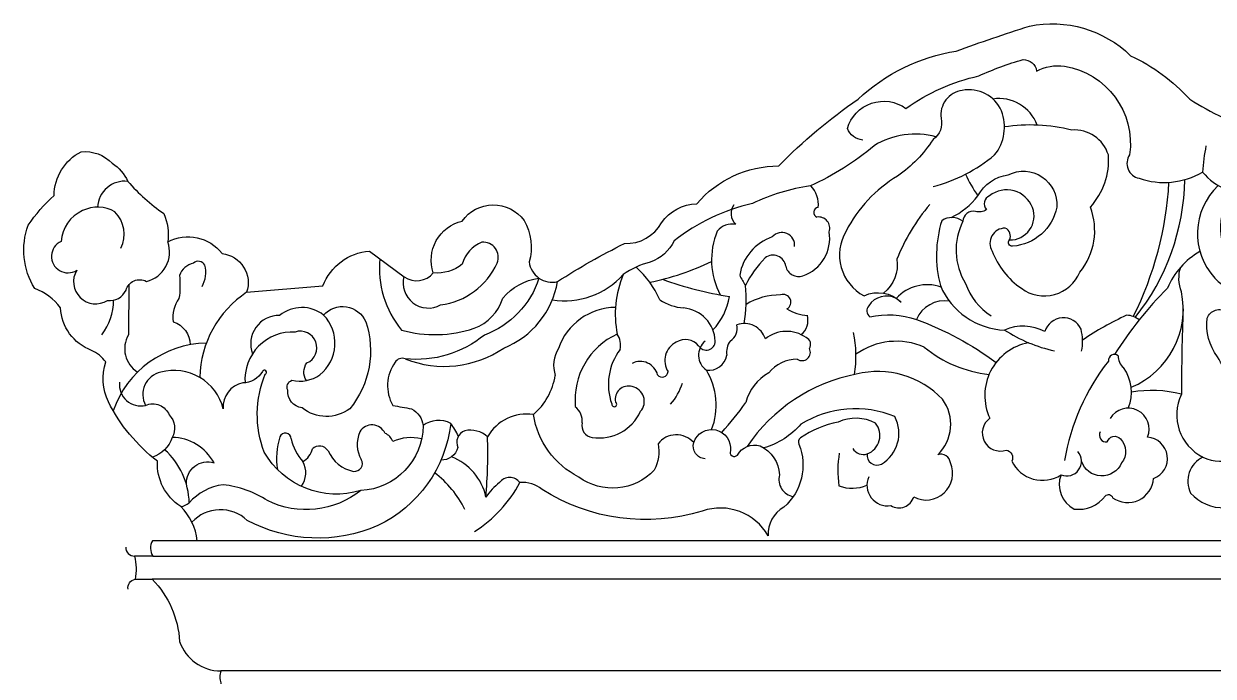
# Model space of a CAD drawing. Header units: metres. Extents: x 6720 to 12550, y 9631 to 15992.
# Drawn here: x 6955 to 9034, y 14596 to 15738 of the extents above; entities that cross this region are included whole.
import ezdxf

# ---------------------------------------------------------------- set-up
doc = ezdxf.new("R2010")
doc.units = ezdxf.units.M
for name, color, linetype in [('3', 3, 'Continuous'), ('4', 4, 'Continuous'), ('7', 7, 'Continuous')]:
    doc.layers.add(name, color=color, linetype=linetype)

msp = doc.modelspace()

# ---------------------------------------------------------------- linework, layer by layer
at = {"layer": '3'}
for points in [[(8421.56, 15534.27, -0.28), (8394.7, 15554.4, -0.52), (8497.11, 15589.61, -0.1), (8624.71, 15646.62, -0.04), (8701.94, 15675.13, -0.39), (8725.44, 15655.01, -0.16), (8774.13, 15663.39, -0.41), (8888.22, 15508.64, 0.54), (8904.91, 15467.46, 0.22), (9015.85, 15478.24, 0.58), (9183.74, 15504.72, 0.43), (9363.57, 15612.19, 0.43)], [(8544.5, 15452.92, 0.11), (8652.12, 15508.29, 0.27), (8664.08, 15585.38, 0.35), (8595.59, 15621.21, 0.42), (8558.63, 15572.35, -0.31), (8544.5, 15535.43, -0.1), (8482.54, 15471.38, 0.14), (8392.32, 15374.75, 0.43), (8423.84, 15261.83, -0.31), (8488.61, 15250.89)], [(8576.03, 15398.63, 0.12), (8622.77, 15436.63, -0.24), (8676.03, 15473.55, -0.58), (8760.82, 15417.09, -0.34), (8683.64, 15348.69, -0.74), (8678.21, 15359.55, 0.43), (8670.6, 15380.18, 0.58), (8647.77, 15340, 0.15), (8698.86, 15274.86, 0.49), (8801.04, 15303.09, 0.27), (8819.52, 15417.09, 0.21), (8851.05, 15508.29, 0.35), (8786.91, 15551.72, 0.1), (8669.31, 15557.24, 0.1)], [(8549.6, 15539.73, 0.21), (8441.32, 15524.41, -0.07), (8330, 15453.96, 0.08), (8228.6, 15423.13, 0.11), (8091.93, 15358.18, -0.2), (8050.05, 15320.76, 0.09), (8002.66, 15298.74, 0.15), (7992.31, 15194.74)], [(9043.08, 15454.79, 0.41), (9037.44, 15292.45, 0.69), (9131.83, 15325.98, -0.43), (9067.39, 15324.17, -0.38), (9072.97, 15443.46)], [(8678.21, 15359.55, 0.53), (8718.43, 15416, 0.51), (8643.42, 15436.63, 0.54), (8637.99, 15412.75, -0.25), (8618.42, 15409.49, 0.46), (8596.68, 15392.12, 0.26), (8601.03, 15283.55, 0.17), (8646.38, 15226.79, 0.17)], [(7124.15, 15344.86, 0.32), (7114, 15408.72, 0.25), (7057.16, 15410.75, 0.27), (7019.6, 15357.02, 1.06), (7047.01, 15306.33, 0.79), (7100.8, 15253.62, 0.34), (7133.28, 15271.87, -0.48), (7168.81, 15287.07, 0.45), (7206.32, 15355.91, 0.45)], [(8538.73, 15421.45, 0.08), (8481.19, 15325.97, -0.27), (8457.92, 15266.38)], [(8596.68, 15392.12, 0.32), (8559.72, 15393.2, 0.14), (8557.29, 15279.63, 0.29), (8669.58, 15201.77, 0.29)], [(7619.04, 15295.6, 0.66), (7683.4, 15245.9, 0.26), (7782.37, 15319.06, 0.56), (7755.53, 15355.37, 0.23), (7721.16, 15317.4, -0.2), (7670.53, 15301.75)], [(7577.22, 15326.7, 0.2), (7615.09, 15201.84, 0.15), (7741.9, 15204.84, 0.23), (7792.39, 15257.67, -0.19), (7855.38, 15292.62, -0.23), (7759.99, 15193.11, -0.2), (7621.61, 15151.35, 0.36), (7603.69, 15145.38, 0.29), (7599.71, 15069.81, -0.01), (7632.56, 15063.85, -0.26), (7652.67, 15034.6, -0.4), (7543.9, 14921.02, -0.35), (7374.8, 14988.18, -0.19), (7376.78, 15124.48, 1.47), (7371.85, 15129.33, -0.26), (7337.33, 15109.22, 0.38), (7303.35, 15063.91, 0.42), (7194.24, 15127.93, 0.51), (7167.53, 15070)], [(7266.14, 15277.99, 0.2), (7271.18, 15315.34, 0.48), (7251.04, 15318.93, 0.25), (7226.6, 15297.38, -0.07), (7225.88, 15257.16, 0.19), (7215.81, 15216.23, -0.32), (7245.58, 15176.15)], [(8890.91, 15101.73, 0.36), (8978.81, 15268.83, -0.17), (8977.5, 15311.84)], [(9357.87, 15068.75, 0.21), (9394.76, 15169.16, 0.32), (9307.12, 15179.67, 0.63), (9295.43, 15142.32, -0.79), (9323.48, 15127.15, -0.9), (9245.18, 15193.67, 0.19), (9259.21, 15249.7, 0.44), (9204.28, 15278.88, 0.36), (9163.38, 15132.98, 0.27), (9276.73, 15055.95, 0.21), (9352.69, 15073.46, -0.39), (9358.53, 15061.78, -0.37), (9309.45, 14985.92, -0.31), (9117.81, 15016.27, 0.09), (9073.41, 15073.46, 0.09), (9041.85, 15155.16, -0.2), (9023.83, 15222.65, -0.49), (9058.32, 15233.52, 0.36), (9132.74, 15248.93, 0.23), (9131.83, 15325.98)], [(7138.22, 15281.26), (7137.77, 15193.47, 0.41), (7153.55, 15128.25, 0.41)], [(7621.61, 15151.35, 0.25), (7793.83, 15170.24, 0.26), (7887.87, 15286.6, 0.26)], [(8558.4, 15277.07, 0.3), (8480.13, 15257.15, 0.39), (8432, 15244.4, 0.41), (8433.86, 15224.94, -0.14), (8515.52, 15220.3, -0.07), (8654.73, 15145.22)], [(7478.73, 15228.04, -0.55), (7552.37, 15216.43, -0.26), (7524.59, 15064.16, -0.34), (7441.26, 15065.45, -0.4), (7416.07, 15096.42, -0.43), (7423.17, 15113.84, 0.21), (7472.27, 15123.52, 0.44), (7478.73, 15228.04, 0.35), (7401.85, 15227.4, 0.53), (7354.57, 15160.34, 0.53)], [(8981.83, 15238.98, 0.01), (8978.81, 15089.35, 0.41), (9016.36, 14979.52, 0.42), (9117.81, 15016.27)], [(7448.72, 15113.6, -0.32), (7449.66, 15144.16, 0.95), (7428.99, 15198.36, 0.45), (7341.4, 15109.5, 0.45)], [(8711.49, 15179.7, 0.49), (8643.8, 15047.35, 0.87), (8672.46, 14991.89, -0.5), (8682.15, 14972.44, 0.45), (8768.23, 14948.32, 0.79), (8797.63, 14989.22)], [(8431.97, 14945.19, 0.59), (8470.67, 14894.5, 0.49), (8510.64, 14909.7, 0.71), (8574.72, 14969.27, 0.49), (8552.6, 14983.56, 0.38), (8560.9, 15080.71, 0.27), (8410.25, 15124.55, 0.2), (8219.44, 14997.91, 0.2)], [(7121.75, 15110.4, 0.51), (7167.53, 15070, -0.43), (7208.73, 15053.24, -0.34), (7213.79, 15013.78, -0.24), (7179.38, 14979.37)], [(8429.43, 14985.11, 0.61), (8454.18, 14967.37, 0.4), (8477.65, 15050.38, 0.24), (8313.33, 15037.08, -0.15), (8248.41, 14995.72)], [(8768.23, 14948.32, 0.38), (8791.33, 14888.56, 0.27), (8845.92, 14911.62, -0.59), (8858.52, 14908.48, 0.59), (8929.9, 14942.03, 0.81), (8919.4, 15014.38, 0.94), (8854.32, 15046.89)], [(7701.12, 15038.55, -0.26), (7573.56, 14859.78, -0.23), (7345.14, 14868.67, 0.42), (7248.57, 14865.67, 0.42)], [(7714.5, 15016.13, 0.05), (7701.12, 15038.55, 0.29), (7652.67, 15034.6, 0.29)], [(8125.92, 15004.82, 0.47), (8063.64, 15002.93, -0.17), (8057.04, 14956.75, -0.38), (7924.93, 14944.5, -0.24), (7845.66, 15053.83, 0.31), (7765.46, 15015.19, 0.24), (7725.82, 15025.55, 0.44), (7713.56, 14996.34, -0.36), (7683.91, 14974.24)], [(8404.05, 14994.62, 0.35), (8429.43, 14985.11, 0.51), (8444.02, 15038.98, 0.23), (8378.68, 15040.88, 0.1), (8312.69, 15013, 0.4), (8309.93, 15001.99, -0.32), (8283.5, 14891.72, 0.29), (8256.14, 14841.77, 0.36), (8141.02, 14885.12, -0.22), (7860.76, 14922.82, 0.2), (7822.07, 14935.07, 0.48), (7786.22, 14935.07, 0.07), (7762.62, 14909.63, 0.25), (7702.7, 14979.95)], [(8145.74, 14976.54, -0.48), (8125.92, 15004.82, -0.91), (8190.09, 14990.68, 0.86), (8202.35, 14983.14, -0.34), (8241.99, 14999.16, -0.28), (8275.96, 14948.27, 0.44), (8299.99, 14910.43, 0.44)], [(8836.47, 15023.82, 0.59), (8849.07, 15005.99, -0.6), (8872.16, 15011.24, -0.38), (8874.26, 14969.29, -0.69), (8803.93, 14972.29)], [(7239.05, 14932.24, -0.53), (7287.2, 14969.19, 0.28), (7213.79, 15013.78, 0.28)], [(8380.58, 14986.38, 0.08), (8379.94, 14929.35, 0.2), (8428.85, 14930.45, 0.2)], [(9016.36, 14979.52, 0.42), (8994.91, 14916.57, 0.47), (9112.92, 14920.58, 0.43), (9103.17, 14994.74)], [(7543.9, 14921.02, -0.29), (7380.74, 14903.24, 0.12), (7303.06, 14931.07, 0.18), (7243.75, 14899.39, 0.18)]]:
    msp.add_lwpolyline(points, format="xyb", dxfattribs=at)
msp.add_lwpolyline([(7180.44, 14806.17), (9642.12, 14806.17)], dxfattribs=at)
for centre, radius, start, end in [((8659.7, 15535.87), 71.05, 20.28, 98.68), ((9350.74, 15458.86), 335.45, 168.75, 176.69), ((8793.7, 15557.93), 209.59, 203.36, 215.36), ((7130.89, 15415.05), 47.26, 83.47, 177.83), ((8296.19, 15421.04), 47.81, 354.15, 43.97), ((8357.05, 15493.68), 600.86, 333.48, 356.82), ((8585.53, 15472.1), 399.18, 321.55, 358.99), ((8216.34, 15405.78), 25.26, 142.51, 228.09), ((8344.45, 15407.56), 8.64, 94.65, 250.14), ((8344.52, 15380.3), 19.37, 340.28, 98.91), ((8288.24, 15324.68), 131.11, 157.45, 207.97), ((8194.21, 15351.67), 35.71, 81.54, 139.28), ((8280.17, 15350.18), 22.34, 354.63, 139.02), ((8294.66, 15362.14), 69.07, 288.81, 9.69), ((8291.11, 15283.45), 86, 108.86, 170.34), ((8264.91, 15310.93), 22.01, 6.71, 129.12), ((9077.12, 15223.2), 133.35, 119.68, 157), ((7915.93, 15189.23), 164.33, 23.58, 48.22), ((7963.28, 15721.4), 444.12, 281.13, 295.88), ((8385.16, 15194.69), 189.12, 135.18, 153.18), ((8309.67, 15319.23), 23.61, 194.03, 287.92), ((7900.03, 15390.74), 137.83, 260.99, 318.13), ((8288.84, 15893.93), 641.39, 250.16, 261.02), ((8349.59, 15366.8), 158.98, 205.69, 213.08), ((7445.67, 15115.18), 183.35, 123.61, 178.79), ((7954.46, 15255.02), 263.11, 350.85, 5.45), ((9476.15, 14764.05), 730.5, 135.58, 147.26), ((7011.86, 15253.9), 99.75, 322.71, 0.08), ((8114.76, 15326.44), 86.23, 236, 265.68), ((8076.33, 15280.06), 114.07, 316.81, 350.08), ((8277.13, 15148.52), 114.76, 89.65, 121.34), ((8282.45, 15250.57), 13.53, 299, 109.94), ((8462.91, 15224.95), 36.52, 45.26, 49.47), ((8565.06, 15199.31), 53.8, 81.69, 157.03), ((7989.99, 15135.47), 106.01, 90.4, 161.27), ((8102.86, 15179.89), 60.8, 2.43, 84.89), ((8329.14, 15304.46), 77.02, 238.59, 266.74), ((8292.71, 15219.28), 33.1, 309.52, 14.51), ((9101.75, 14750.45), 525, 114.62, 124.29), ((8881.43, 15189.61), 38.15, 51.72, 87.59), ((8175.66, 15205.12), 26.48, 301.78, 12.93), ((8214.23, 15174.25), 38.94, 17.81, 109.11), ((8702, 15128.14), 80.45, 61.72, 113.76), ((8772.51, 15189.74), 33.7, 24.33, 164.07), ((8045.02, 15079.61), 126.63, 114.6, 185.38), ((7963.45, 15175.61), 34.63, 347.09, 33.54), ((8111.5, 15155.55), 29.74, 39.12, 122.41), ((8288.41, 15141.61), 57.98, 54.02, 129.79), ((8317.69, 15176.63), 12.82, 326.62, 68.13), ((8213.55, 15155.73), 196.14, 350.68, 12.28), ((8814.02, 15425.28), 266.12, 237.13, 257.55), ((8722.55, 15182.22), 83.45, 347.87, 14.86), ((7277.32, 15002.68), 176.35, 91.15, 160.8), ((7936.34, 15139.9), 55.33, 147.65, 198.57), ((8079.05, 15106.51), 102.3, 143.14, 199.35), ((8111.24, 15148.39), 35.87, 115.91, 212.7), ((8167.04, 15158.07), 32.5, 130.99, 234.34), ((8148.02, 15182.21), 15.59, 210.44, 0.95), ((8217.15, 15162.89), 33.86, 144.4, 188.78), ((8315.1, 15163.06), 14.82, 237.1, 26.09), ((8480.21, 15060.94), 121.19, 66.15, 125.61), ((8665.42, 15337.69), 214.65, 230.62, 263.83), ((8032.56, 15115.43), 31.42, 15.02, 116.68), ((8152.51, 15162.96), 31.61, 261.97, 350.47), ((8306.47, 15087.6), 63.02, 89.48, 141.4), ((9154.4, 14910.14), 385.12, 141.94, 170.53), ((8861.66, 15148.53), 10.54, 53.32, 185.34), ((8896.57, 15157.26), 28.61, 180.55, 227.95), ((7768.5, 15141.83), 117.04, 311.25, 350.39), ((8071.02, 15129.5), 10.04, 216.16, 357.2), ((8047.07, 15070.29), 118.2, 338.87, 31.28), ((8296.86, 15054.59), 82.48, 118.72, 165.82), ((8818.45, 15093), 72.98, 337.62, 36.11), ((8011.87, 15080.41), 23.27, 73.73, 191.23), ((8013.33, 15076.96), 26.28, 318.65, 78.91), ((7996.77, 15146.25), 115.81, 320.08, 341.28), ((8926.95, 14895.67), 200.5, 75.01, 100.2), ((7895.56, 15040.83), 35.65, 357.45, 49), ((7960.72, 15092.5), 79.48, 261, 335.54), ((7986.9, 15072.01), 4.42, 172.09, 60.99), ((7810.44, 15359.54), 496.27, 317.25, 324.99), ((7950.79, 15034.12), 20.28, 165.38, 262.91), ((7411.71, 15011.54), 10.08, 358.5, 160.29), ((7590.51, 15001.75), 52.97, 155.78, 210.02), ((7563.58, 15011.04), 24.74, 23.84, 149.8), ((7576.28, 14998.07), 25.03, 20.9, 66.62), ((7523.58, 14977.24), 127.07, 162.74, 188.85), ((7518.57, 15036.5), 99.95, 194.46, 220.5), ((7471.31, 14980.95), 18.02, 32.06, 132.77), ((7631.34, 14933.27), 80.25, 76.52, 113.25), ((6850.21, 14986.91), 915.68, 355.16, 1.77), ((7115.7, 14896.65), 128.08, 1.23, 48.41), ((7425.12, 15001.66), 34.77, 300.13, 347.57), ((7542.92, 15014.66), 61.29, 203.2, 258.98), ((7532.74, 14968.23), 13.82, 263.6, 30.53), ((7407.47, 14952.09), 40.16, 323.73, 29.06), ((7562.62, 14806.94), 182.2, 26.4, 52.79), ((7621.2, 15041.21), 227.19, 302.36, 332.15), ((7227.01, 14918.51), 25.41, 274.32, 311.21)]:
    msp.add_arc(centre, radius, start, end, dxfattribs=at)
at = {"layer": '4'}
for points in [[(7257.83, 14833.17, 0.17), (7228.92, 14893.17, -0.27), (7188.24, 14972.17, -0.11), (7102.36, 15076.01, -0.19), (7097.84, 15145.98, 0.12), (7072.98, 15166.3, -0.3), (7018.74, 15240.79, 0.14), (6973.54, 15274.65, -0.23), (6962.24, 15385.25, -0.06), (7007.44, 15437.17, -0.28), (7054.9, 15513.92, -0.23), (7109.14, 15493.6, -0.15), (7136.26, 15462, 0.06), (7199.54, 15405.57, -0.13), (7206.32, 15355.91, -0.37), (7301.24, 15335.59, -0.48), (7344.18, 15267.88), (7477.52, 15279.16, -0.29), (7558.88, 15340.11), (7619.89, 15294.96, 0.39), (7670.53, 15301.75, -0.44), (7721.08, 15392.62, -0.51), (7829.24, 15393.63, -0.2), (7838.34, 15320.93, 0.45), (7887.87, 15286.6, -0.03), (8005.14, 15353.24, 0.28), (8069.83, 15389.59, -0.24), (8131.5, 15422.91, -0.22), (8274.67, 15488.93, -0.05), (8413.49, 15605.84, -0.15), (8584.98, 15690.12, -0.01), (8712.91, 15733.62, -0.25), (8889.84, 15681.96, -0.1), (8993.27, 15605.84, 0.06), (9113.04, 15548.75, 0.37)], [(9642.12, 14833.17), (7179.32, 14833.17, 0.28), (7180.44, 14806.17), (7148.13, 14806.14, -0.11), (7149.12, 14765.67), (7179.12, 14765.67, -0.18), (7227.01, 14656.89, 0.32), (7299.12, 14605.17, 0.19), (7299.12, 14584.17), (7299.12, 13636.17)], [(7132.68, 14822.11, 0.42), (7148.13, 14806.14, 0.42)], [(7136.88, 14748.61, -0.42), (7149.12, 14765.67)]]:
    msp.add_lwpolyline(points, format="xyb", dxfattribs=at)
at = {"layer": '7'}
msp.add_line((9642.12, 14605.17), (7299.12, 14605.17), dxfattribs=at)
msp.add_lwpolyline([(9642.12, 14765.67), (7179.12, 14765.67)], dxfattribs=at)

doc.saveas('drawing.dxf')
